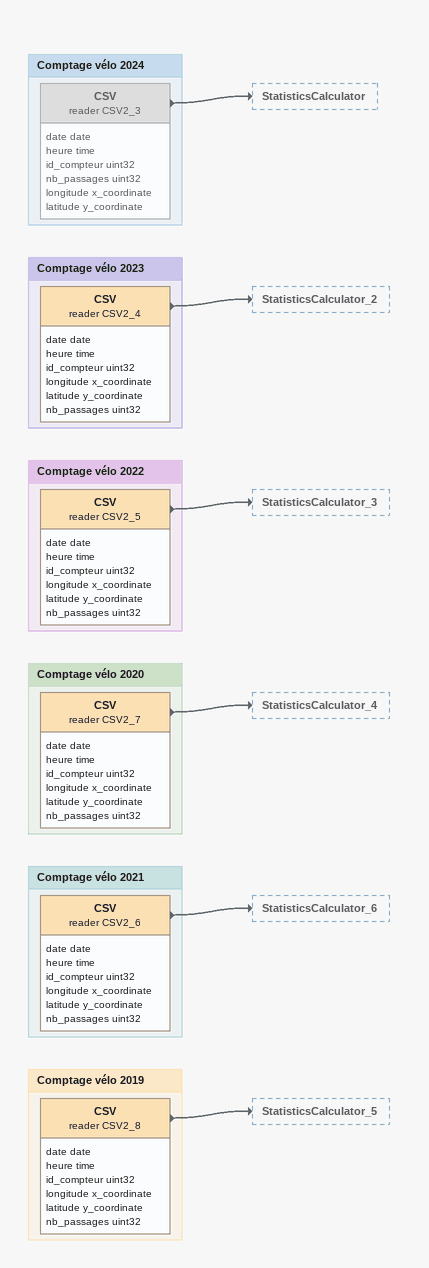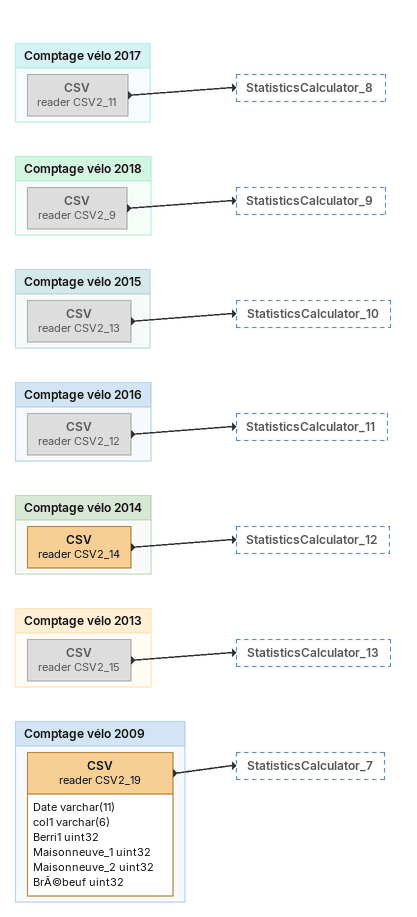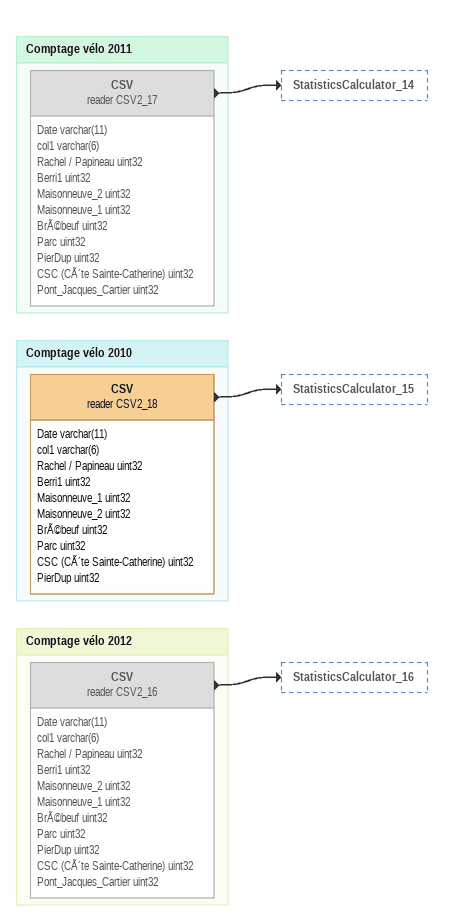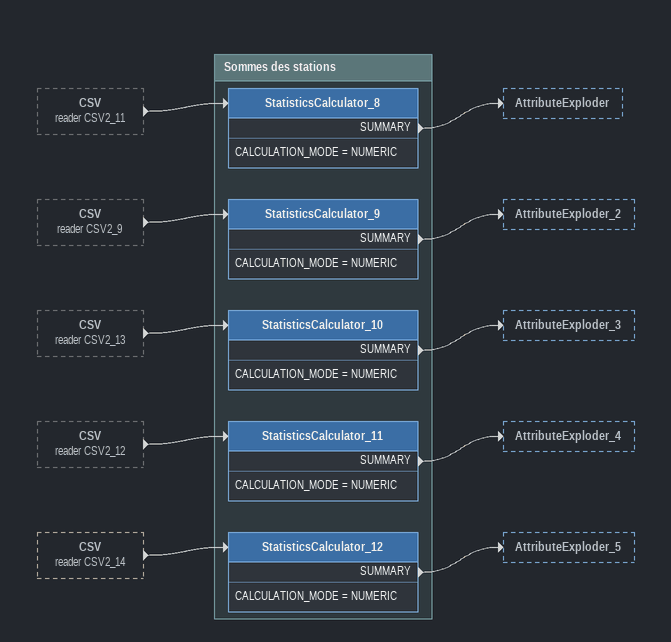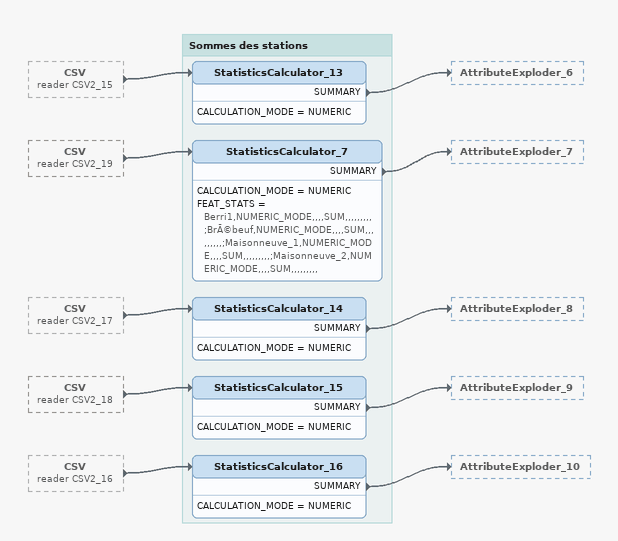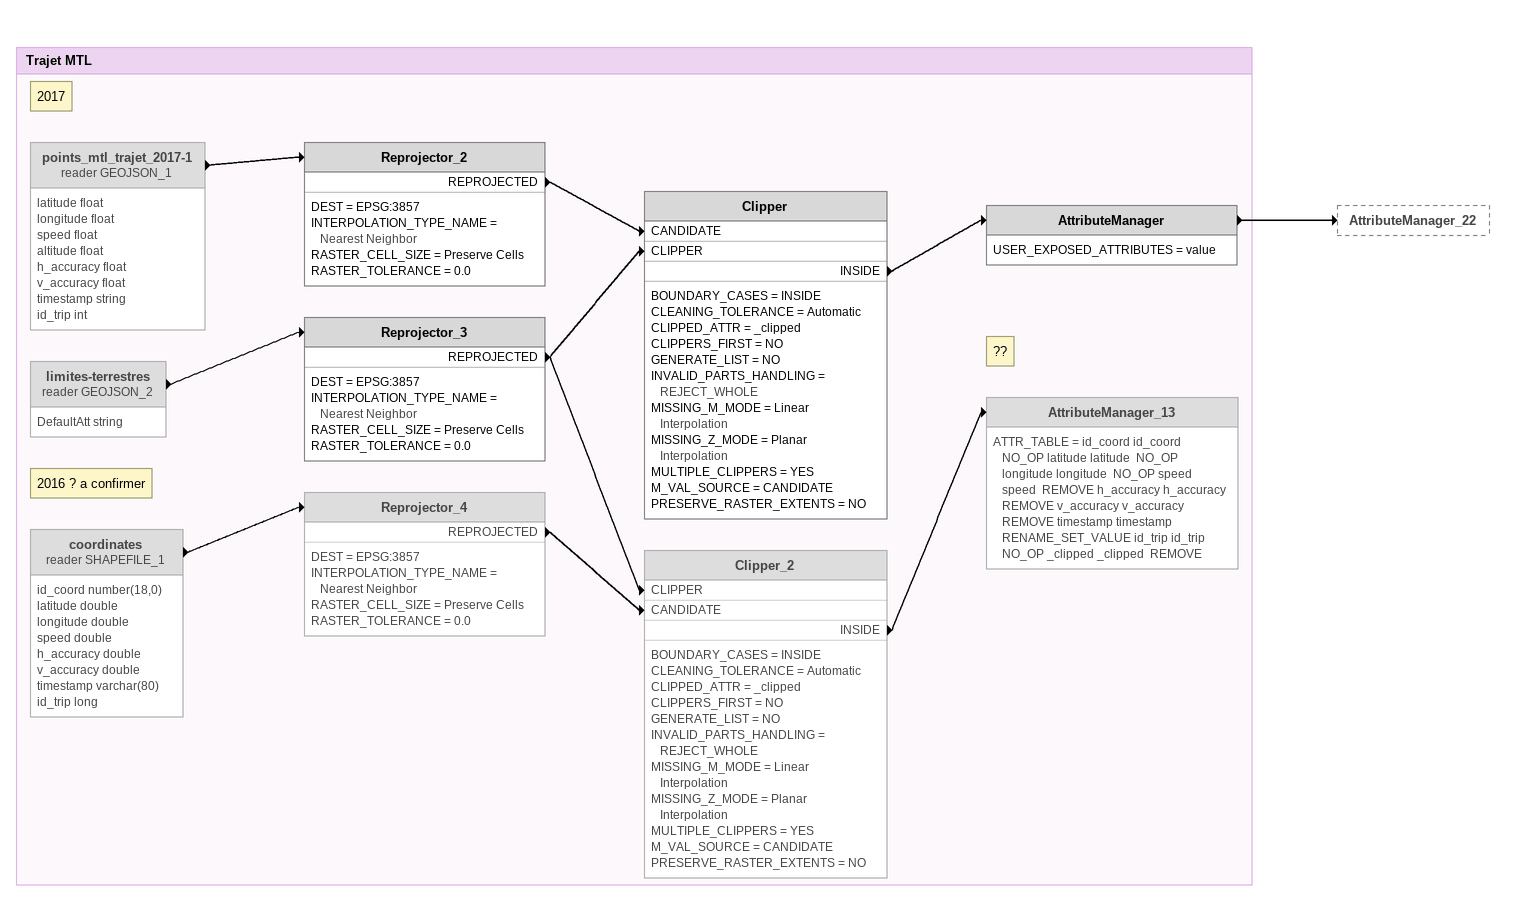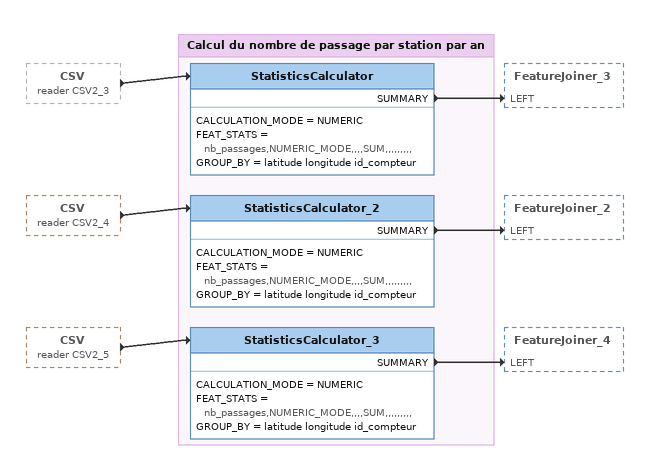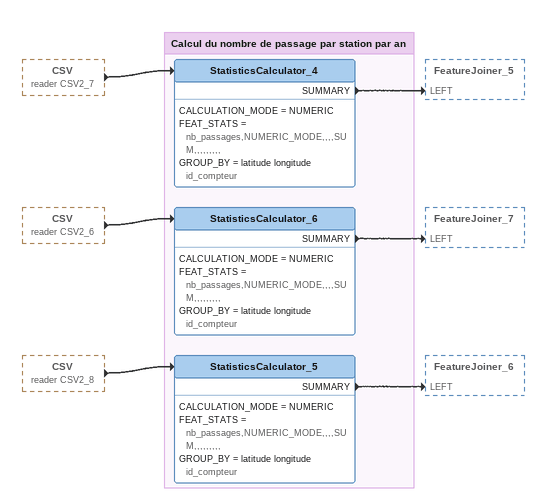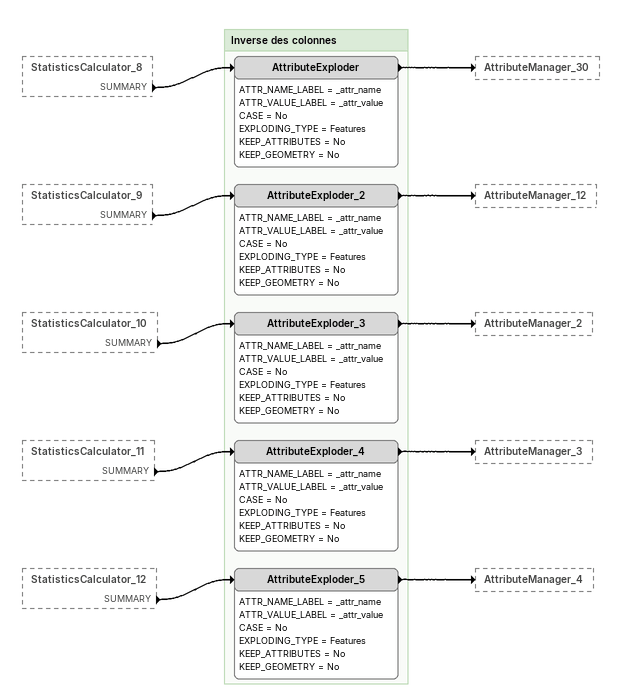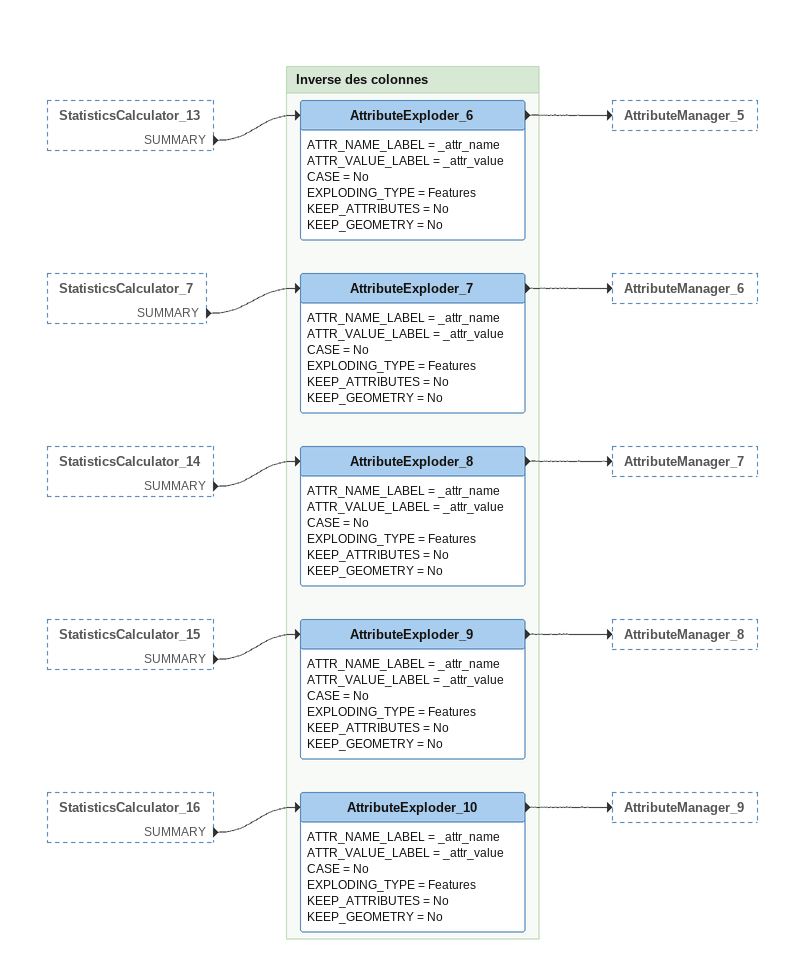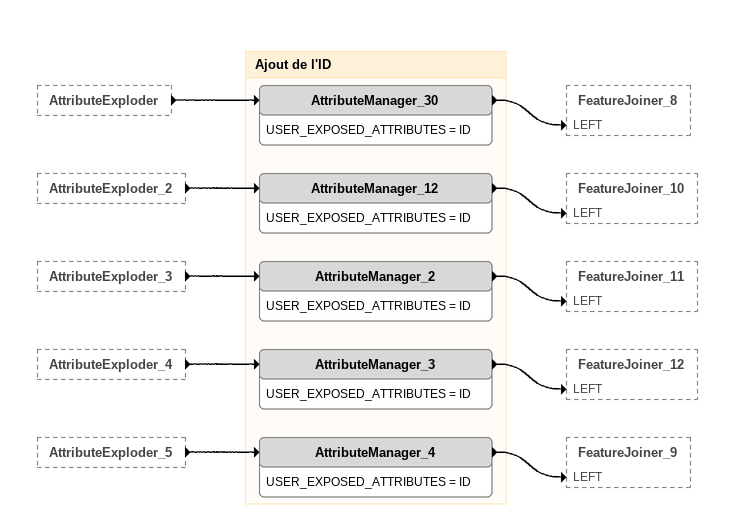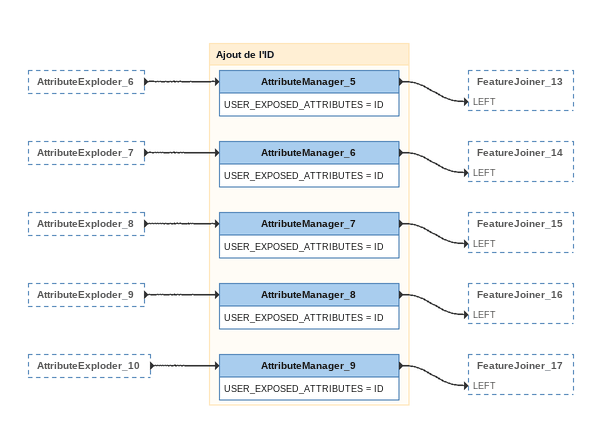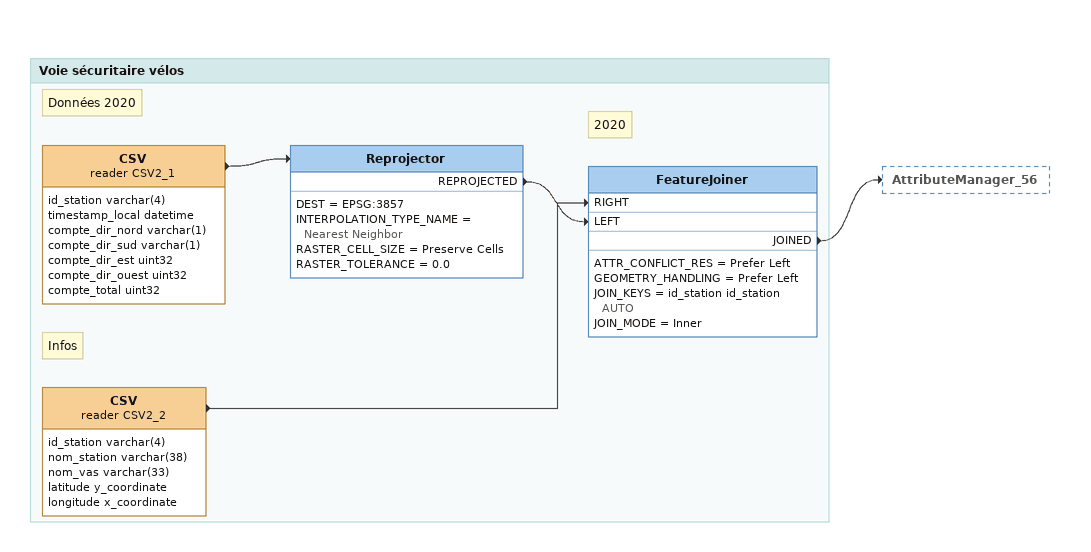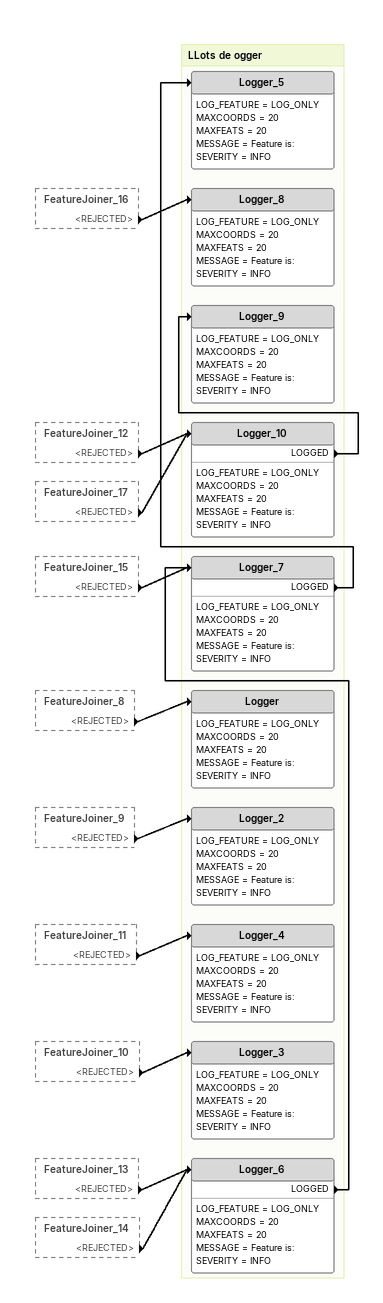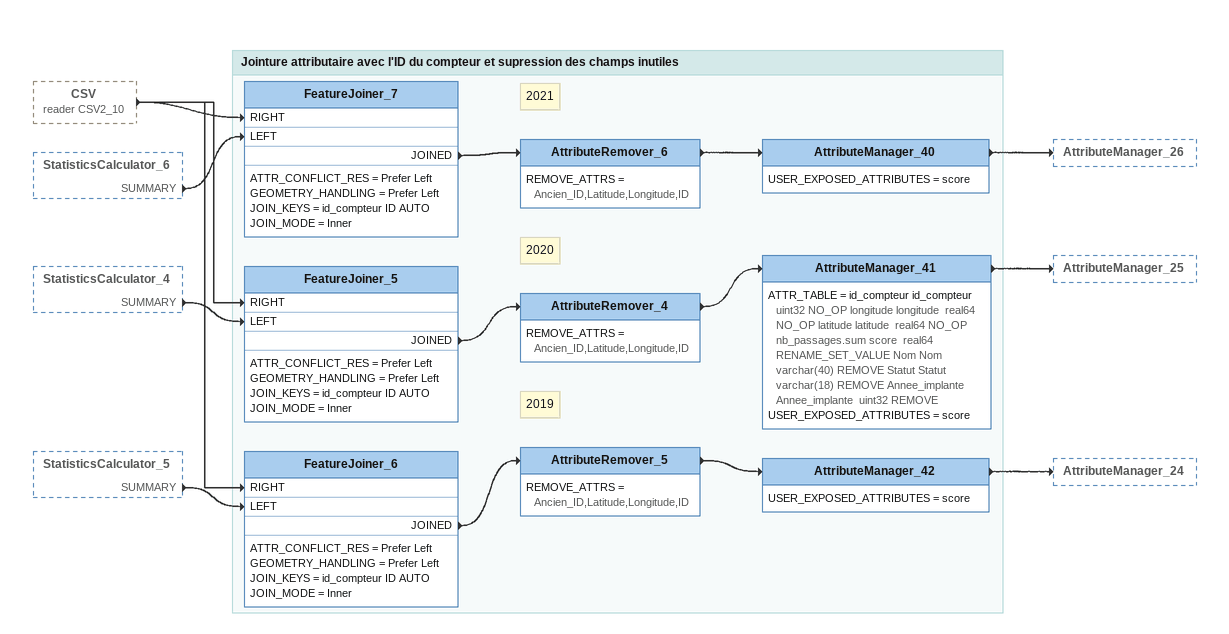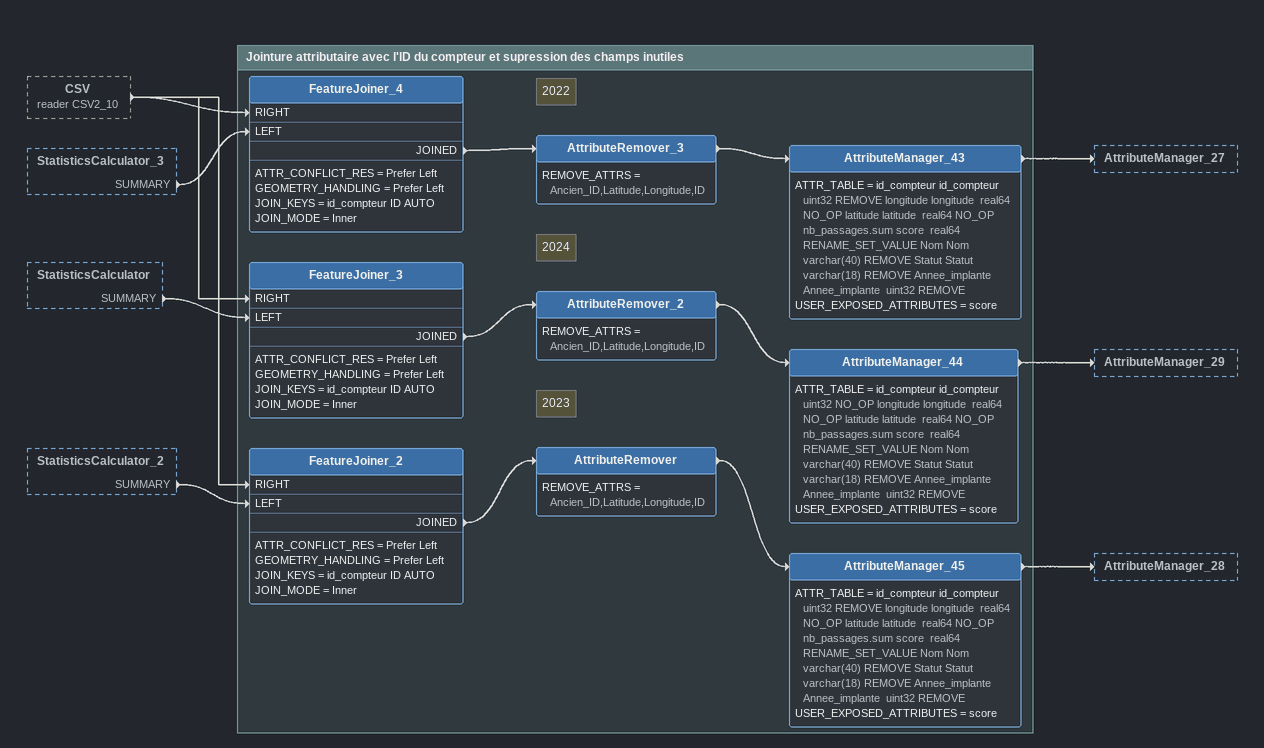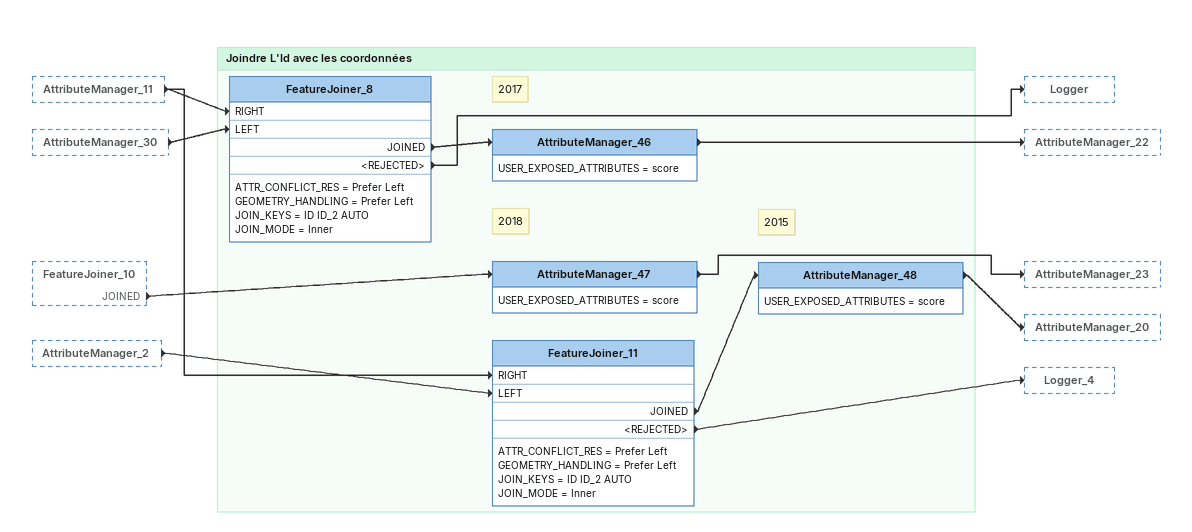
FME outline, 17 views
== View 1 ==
Bookmark: Comptage vélo 2024
CSV (reader CSV2_3) [off]
    attributes: date date, heure time, id_compteur uint32, nb_passages uint32, longitude x_coordinate, latitude y_coordinate
    -> StatisticsCalculator

Bookmark: Comptage vélo 2023
CSV (reader CSV2_4)
    attributes: date date, heure time, id_compteur uint32, longitude x_coordinate, latitude y_coordinate, nb_passages uint32
    -> StatisticsCalculator_2

Bookmark: Comptage vélo 2022
CSV (reader CSV2_5)
    attributes: date date, heure time, id_compteur uint32, longitude x_coordinate, latitude y_coordinate, nb_passages uint32
    -> StatisticsCalculator_3

Bookmark: Comptage vélo 2020
CSV (reader CSV2_7)
    attributes: date date, heure time, id_compteur uint32, longitude x_coordinate, latitude y_coordinate, nb_passages uint32
    -> StatisticsCalculator_4

Bookmark: Comptage vélo 2021
CSV (reader CSV2_6)
    attributes: date date, heure time, id_compteur uint32, longitude x_coordinate, latitude y_coordinate, nb_passages uint32
    -> StatisticsCalculator_6

Bookmark: Comptage vélo 2019
CSV (reader CSV2_8)
    attributes: date date, heure time, id_compteur uint32, longitude x_coordinate, latitude y_coordinate, nb_passages uint32
    -> StatisticsCalculator_5

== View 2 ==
Bookmark: Comptage vélo 2017
CSV (reader CSV2_11) [off]
    -> StatisticsCalculator_8

Bookmark: Comptage vélo 2018
CSV (reader CSV2_9) [off]
    -> StatisticsCalculator_9

Bookmark: Comptage vélo 2015
CSV (reader CSV2_13) [off]
    -> StatisticsCalculator_10

Bookmark: Comptage vélo 2016
CSV (reader CSV2_12) [off]
    -> StatisticsCalculator_11

Bookmark: Comptage vélo 2014
CSV (reader CSV2_14)
    -> StatisticsCalculator_12

Bookmark: Comptage vélo 2013
CSV (reader CSV2_15) [off]
    -> StatisticsCalculator_13

Bookmark: Comptage vélo 2009
CSV (reader CSV2_19)
    attributes: Date varchar(11), col1 varchar(6), Berri1 uint32, Maisonneuve_1 uint32, Maisonneuve_2 uint32, BrÃ©beuf uint32
    -> StatisticsCalculator_7

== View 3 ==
Bookmark: Comptage vélo 2011
CSV (reader CSV2_17) [off]
    attributes: Date varchar(11), col1 varchar(6), Rachel / Papineau uint32, Berri1 uint32, Maisonneuve_2 uint32, Maisonneuve_1 uint32, BrÃ©beuf uint32, Parc uint32, PierDup uint32, CSC (CÃ´te Sainte-Catherine) uint32, Pont_Jacques_Cartier uint32
    -> StatisticsCalculator_14

Bookmark: Comptage vélo 2010
CSV (reader CSV2_18)
    attributes: Date varchar(11), col1 varchar(6), Rachel / Papineau uint32, Berri1 uint32, Maisonneuve_1 uint32, Maisonneuve_2 uint32, BrÃ©beuf uint32, Parc uint32, CSC (CÃ´te Sainte-Catherine) uint32, PierDup uint32
    -> StatisticsCalculator_15

Bookmark: Comptage vélo 2012
CSV (reader CSV2_16) [off]
    attributes: Date varchar(11), col1 varchar(6), Rachel / Papineau uint32, Berri1 uint32, Maisonneuve_2 uint32, Maisonneuve_1 uint32, BrÃ©beuf uint32, Parc uint32, PierDup uint32, CSC (CÃ´te Sainte-Catherine) uint32, Pont_Jacques_Cartier uint32
    -> StatisticsCalculator_16

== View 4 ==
CSV (reader CSV2_11) [outside]
    -> StatisticsCalculator_8
CSV (reader CSV2_9) [outside]
    -> StatisticsCalculator_9
CSV (reader CSV2_13) [outside]
    -> StatisticsCalculator_10
CSV (reader CSV2_12) [outside]
    -> StatisticsCalculator_11
CSV (reader CSV2_14) [outside]
    -> StatisticsCalculator_12

Bookmark: Sommes des stations
StatisticsCalculator_8
    CALCULATION_MODE = NUMERIC
    SUMMARY -> AttributeExploder
StatisticsCalculator_9
    CALCULATION_MODE = NUMERIC
    SUMMARY -> AttributeExploder_2
StatisticsCalculator_10
    CALCULATION_MODE = NUMERIC
    SUMMARY -> AttributeExploder_3
StatisticsCalculator_11
    CALCULATION_MODE = NUMERIC
    SUMMARY -> AttributeExploder_4
StatisticsCalculator_12
    CALCULATION_MODE = NUMERIC
    SUMMARY -> AttributeExploder_5

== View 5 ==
CSV (reader CSV2_15) [outside]
    -> StatisticsCalculator_13
CSV (reader CSV2_19) [outside]
    -> StatisticsCalculator_7
CSV (reader CSV2_17) [outside]
    -> StatisticsCalculator_14
CSV (reader CSV2_18) [outside]
    -> StatisticsCalculator_15
CSV (reader CSV2_16) [outside]
    -> StatisticsCalculator_16

Bookmark: Sommes des stations
StatisticsCalculator_13
    CALCULATION_MODE = NUMERIC
    SUMMARY -> AttributeExploder_6
StatisticsCalculator_7
    CALCULATION_MODE = NUMERIC
    FEAT_STATS = Berri1,NUMERIC_MODE,,,,SUM,,,,,,,,,;BrÃ©beuf,NUMERIC_MODE,,,,SUM,,,,,,,,,;Maisonneuve_1,NUMERIC_MODE,,,,SUM,,,,,,,,,;Maisonneuve_2,NUMERIC_MODE,,,,SUM,,,,,,,,,
    SUMMARY -> AttributeExploder_7
StatisticsCalculator_14
    CALCULATION_MODE = NUMERIC
    SUMMARY -> AttributeExploder_8
StatisticsCalculator_15
    CALCULATION_MODE = NUMERIC
    SUMMARY -> AttributeExploder_9
StatisticsCalculator_16
    CALCULATION_MODE = NUMERIC
    SUMMARY -> AttributeExploder_10

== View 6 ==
Bookmark: Trajet MTL
Note: 2016 ? a confirmer
coordinates (reader SHAPEFILE_1) [off]
    attributes: id_coord number(18,0), latitude double, longitude double, speed double, h_accuracy double, v_accuracy double, timestamp varchar(80), id_trip long
    -> Reprojector_4
Reprojector_4 [off]
    DEST = EPSG:3857
    INTERPOLATION_TYPE_NAME = Nearest Neighbor
    RASTER_CELL_SIZE = Preserve Cells
    RASTER_TOLERANCE = 0.0
    REPROJECTED -> Clipper_2 [CANDIDATE]
Note: 2017
points_mtl_trajet_2017-1 (reader GEOJSON_1) [off]
    attributes: latitude float, longitude float, speed float, altitude float, h_accuracy float, v_accuracy float, timestamp string, id_trip int
    -> Reprojector_2
Reprojector_2
    DEST = EPSG:3857
    INTERPOLATION_TYPE_NAME = Nearest Neighbor
    RASTER_CELL_SIZE = Preserve Cells
    RASTER_TOLERANCE = 0.0
    REPROJECTED -> Clipper [CANDIDATE]
limites-terrestres (reader GEOJSON_2) [off]
    attributes: DefaultAtt string
    -> Reprojector_3
Reprojector_3
    DEST = EPSG:3857
    INTERPOLATION_TYPE_NAME = Nearest Neighbor
    RASTER_CELL_SIZE = Preserve Cells
    RASTER_TOLERANCE = 0.0
    REPROJECTED -> Clipper [CLIPPER]
    REPROJECTED -> Clipper_2 [CLIPPER]
Clipper
    BOUNDARY_CASES = INSIDE
    CLEANING_TOLERANCE = Automatic
    CLIPPED_ATTR = _clipped
    CLIPPERS_FIRST = NO
    GENERATE_LIST = NO
    INVALID_PARTS_HANDLING = REJECT_WHOLE
    MISSING_M_MODE = Linear Interpolation
    MISSING_Z_MODE = Planar Interpolation
    MULTIPLE_CLIPPERS = YES
    M_VAL_SOURCE = CANDIDATE
    PRESERVE_RASTER_EXTENTS = NO
    INSIDE -> AttributeManager
AttributeManager
    USER_EXPOSED_ATTRIBUTES = value
    -> AttributeManager_22
Clipper_2 [off]
    BOUNDARY_CASES = INSIDE
    CLEANING_TOLERANCE = Automatic
    CLIPPED_ATTR = _clipped
    CLIPPERS_FIRST = NO
    GENERATE_LIST = NO
    INVALID_PARTS_HANDLING = REJECT_WHOLE
    MISSING_M_MODE = Linear Interpolation
    MISSING_Z_MODE = Planar Interpolation
    MULTIPLE_CLIPPERS = YES
    M_VAL_SOURCE = CANDIDATE
    PRESERVE_RASTER_EXTENTS = NO
    INSIDE -> AttributeManager_13
Note: ??
AttributeManager_13 [off]
    ATTR_TABLE = id_coord id_coord  NO_OP latitude latitude  NO_OP longitude longitude  NO_OP speed speed  REMOVE h_accuracy h_accuracy  REMOVE v_accuracy v_accuracy  REMOVE timestamp timestamp  RENAME_SET_VALUE id_trip id_trip  NO_OP _clipped _clipped  REMOVE

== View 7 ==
CSV (reader CSV2_3) [outside]
    -> StatisticsCalculator
CSV (reader CSV2_4) [outside]
    -> StatisticsCalculator_2
CSV (reader CSV2_5) [outside]
    -> StatisticsCalculator_3

Bookmark: Calcul du nombre de passage par station par an
StatisticsCalculator
    CALCULATION_MODE = NUMERIC
    FEAT_STATS = nb_passages,NUMERIC_MODE,,,,SUM,,,,,,,,,
    GROUP_BY = latitude longitude id_compteur
    SUMMARY -> FeatureJoiner_3 [LEFT]
StatisticsCalculator_2
    CALCULATION_MODE = NUMERIC
    FEAT_STATS = nb_passages,NUMERIC_MODE,,,,SUM,,,,,,,,,
    GROUP_BY = latitude longitude id_compteur
    SUMMARY -> FeatureJoiner_2 [LEFT]
StatisticsCalculator_3
    CALCULATION_MODE = NUMERIC
    FEAT_STATS = nb_passages,NUMERIC_MODE,,,,SUM,,,,,,,,,
    GROUP_BY = latitude longitude id_compteur
    SUMMARY -> FeatureJoiner_4 [LEFT]

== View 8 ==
CSV (reader CSV2_7) [outside]
    -> StatisticsCalculator_4
CSV (reader CSV2_6) [outside]
    -> StatisticsCalculator_6
CSV (reader CSV2_8) [outside]
    -> StatisticsCalculator_5

Bookmark: Calcul du nombre de passage par station par an
StatisticsCalculator_4
    CALCULATION_MODE = NUMERIC
    FEAT_STATS = nb_passages,NUMERIC_MODE,,,,SUM,,,,,,,,,
    GROUP_BY = latitude longitude id_compteur
    SUMMARY -> FeatureJoiner_5 [LEFT]
StatisticsCalculator_6
    CALCULATION_MODE = NUMERIC
    FEAT_STATS = nb_passages,NUMERIC_MODE,,,,SUM,,,,,,,,,
    GROUP_BY = latitude longitude id_compteur
    SUMMARY -> FeatureJoiner_7 [LEFT]
StatisticsCalculator_5
    CALCULATION_MODE = NUMERIC
    FEAT_STATS = nb_passages,NUMERIC_MODE,,,,SUM,,,,,,,,,
    GROUP_BY = latitude longitude id_compteur
    SUMMARY -> FeatureJoiner_6 [LEFT]

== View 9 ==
StatisticsCalculator_8 [outside]
    SUMMARY -> AttributeExploder
StatisticsCalculator_9 [outside]
    SUMMARY -> AttributeExploder_2
StatisticsCalculator_10 [outside]
    SUMMARY -> AttributeExploder_3
StatisticsCalculator_11 [outside]
    SUMMARY -> AttributeExploder_4
StatisticsCalculator_12 [outside]
    SUMMARY -> AttributeExploder_5

Bookmark: Inverse des colonnes
AttributeExploder
    ATTR_NAME_LABEL = _attr_name
    ATTR_VALUE_LABEL = _attr_value
    CASE = No
    EXPLODING_TYPE = Features
    KEEP_ATTRIBUTES = No
    KEEP_GEOMETRY = No
    -> AttributeManager_30
AttributeExploder_2
    ATTR_NAME_LABEL = _attr_name
    ATTR_VALUE_LABEL = _attr_value
    CASE = No
    EXPLODING_TYPE = Features
    KEEP_ATTRIBUTES = No
    KEEP_GEOMETRY = No
    -> AttributeManager_12
AttributeExploder_3
    ATTR_NAME_LABEL = _attr_name
    ATTR_VALUE_LABEL = _attr_value
    CASE = No
    EXPLODING_TYPE = Features
    KEEP_ATTRIBUTES = No
    KEEP_GEOMETRY = No
    -> AttributeManager_2
AttributeExploder_4
    ATTR_NAME_LABEL = _attr_name
    ATTR_VALUE_LABEL = _attr_value
    CASE = No
    EXPLODING_TYPE = Features
    KEEP_ATTRIBUTES = No
    KEEP_GEOMETRY = No
    -> AttributeManager_3
AttributeExploder_5
    ATTR_NAME_LABEL = _attr_name
    ATTR_VALUE_LABEL = _attr_value
    CASE = No
    EXPLODING_TYPE = Features
    KEEP_ATTRIBUTES = No
    KEEP_GEOMETRY = No
    -> AttributeManager_4

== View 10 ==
StatisticsCalculator_13 [outside]
    SUMMARY -> AttributeExploder_6
StatisticsCalculator_7 [outside]
    SUMMARY -> AttributeExploder_7
StatisticsCalculator_14 [outside]
    SUMMARY -> AttributeExploder_8
StatisticsCalculator_15 [outside]
    SUMMARY -> AttributeExploder_9
StatisticsCalculator_16 [outside]
    SUMMARY -> AttributeExploder_10

Bookmark: Inverse des colonnes
AttributeExploder_6
    ATTR_NAME_LABEL = _attr_name
    ATTR_VALUE_LABEL = _attr_value
    CASE = No
    EXPLODING_TYPE = Features
    KEEP_ATTRIBUTES = No
    KEEP_GEOMETRY = No
    -> AttributeManager_5
AttributeExploder_7
    ATTR_NAME_LABEL = _attr_name
    ATTR_VALUE_LABEL = _attr_value
    CASE = No
    EXPLODING_TYPE = Features
    KEEP_ATTRIBUTES = No
    KEEP_GEOMETRY = No
    -> AttributeManager_6
AttributeExploder_8
    ATTR_NAME_LABEL = _attr_name
    ATTR_VALUE_LABEL = _attr_value
    CASE = No
    EXPLODING_TYPE = Features
    KEEP_ATTRIBUTES = No
    KEEP_GEOMETRY = No
    -> AttributeManager_7
AttributeExploder_9
    ATTR_NAME_LABEL = _attr_name
    ATTR_VALUE_LABEL = _attr_value
    CASE = No
    EXPLODING_TYPE = Features
    KEEP_ATTRIBUTES = No
    KEEP_GEOMETRY = No
    -> AttributeManager_8
AttributeExploder_10
    ATTR_NAME_LABEL = _attr_name
    ATTR_VALUE_LABEL = _attr_value
    CASE = No
    EXPLODING_TYPE = Features
    KEEP_ATTRIBUTES = No
    KEEP_GEOMETRY = No
    -> AttributeManager_9

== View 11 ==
AttributeExploder [outside]
    -> AttributeManager_30
AttributeExploder_2 [outside]
    -> AttributeManager_12
AttributeExploder_3 [outside]
    -> AttributeManager_2
AttributeExploder_4 [outside]
    -> AttributeManager_3
AttributeExploder_5 [outside]
    -> AttributeManager_4

Bookmark: Ajout de l'ID
AttributeManager_30
    USER_EXPOSED_ATTRIBUTES = ID
    -> FeatureJoiner_8 [LEFT]
AttributeManager_12
    USER_EXPOSED_ATTRIBUTES = ID
    -> FeatureJoiner_10 [LEFT]
AttributeManager_2
    USER_EXPOSED_ATTRIBUTES = ID
    -> FeatureJoiner_11 [LEFT]
AttributeManager_3
    USER_EXPOSED_ATTRIBUTES = ID
    -> FeatureJoiner_12 [LEFT]
AttributeManager_4
    USER_EXPOSED_ATTRIBUTES = ID
    -> FeatureJoiner_9 [LEFT]

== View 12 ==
AttributeExploder_6 [outside]
    -> AttributeManager_5
AttributeExploder_7 [outside]
    -> AttributeManager_6
AttributeExploder_8 [outside]
    -> AttributeManager_7
AttributeExploder_9 [outside]
    -> AttributeManager_8
AttributeExploder_10 [outside]
    -> AttributeManager_9

Bookmark: Ajout de l'ID
AttributeManager_5
    USER_EXPOSED_ATTRIBUTES = ID
    -> FeatureJoiner_13 [LEFT]
AttributeManager_6
    USER_EXPOSED_ATTRIBUTES = ID
    -> FeatureJoiner_14 [LEFT]
AttributeManager_7
    USER_EXPOSED_ATTRIBUTES = ID
    -> FeatureJoiner_15 [LEFT]
AttributeManager_8
    USER_EXPOSED_ATTRIBUTES = ID
    -> FeatureJoiner_16 [LEFT]
AttributeManager_9
    USER_EXPOSED_ATTRIBUTES = ID
    -> FeatureJoiner_17 [LEFT]

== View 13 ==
Bookmark: Voie sécuritaire vélos
Note: Données 2020
CSV (reader CSV2_1)
    attributes: id_station varchar(4), timestamp_local datetime, compte_dir_nord varchar(1), compte_dir_sud varchar(1), compte_dir_est uint32, compte_dir_ouest uint32, compte_total uint32
    -> Reprojector
Reprojector
    DEST = EPSG:3857
    INTERPOLATION_TYPE_NAME = Nearest Neighbor
    RASTER_CELL_SIZE = Preserve Cells
    RASTER_TOLERANCE = 0.0
    REPROJECTED -> FeatureJoiner [LEFT]
Note: Infos
CSV (reader CSV2_2)
    attributes: id_station varchar(4), nom_station varchar(38), nom_vas varchar(33), latitude y_coordinate, longitude x_coordinate
    -> FeatureJoiner [RIGHT]
Note: 2020
FeatureJoiner
    ATTR_CONFLICT_RES = Prefer Left
    GEOMETRY_HANDLING = Prefer Left
    JOIN_KEYS = id_station id_station AUTO
    JOIN_MODE = Inner
    JOINED -> AttributeManager_56

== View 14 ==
FeatureJoiner_16 [outside]
    <REJECTED> -> Logger_8
FeatureJoiner_12 [outside]
    <REJECTED> -> Logger_10
FeatureJoiner_17 [outside]
    <REJECTED> -> Logger_10
FeatureJoiner_15 [outside]
    <REJECTED> -> Logger_7
FeatureJoiner_8 [outside]
    <REJECTED> -> Logger
FeatureJoiner_9 [outside]
    <REJECTED> -> Logger_2
FeatureJoiner_11 [outside]
    <REJECTED> -> Logger_4
FeatureJoiner_10 [outside]
    <REJECTED> -> Logger_3
FeatureJoiner_13 [outside]
    <REJECTED> -> Logger_6
FeatureJoiner_14 [outside]
    <REJECTED> -> Logger_6

Bookmark: LLots de ogger
Logger
    LOG_FEATURE = LOG_ONLY
    MAXCOORDS = 20
    MAXFEATS = 20
    MESSAGE = Feature is:
    SEVERITY = INFO
Logger_3
    LOG_FEATURE = LOG_ONLY
    MAXCOORDS = 20
    MAXFEATS = 20
    MESSAGE = Feature is:
    SEVERITY = INFO
Logger_4
    LOG_FEATURE = LOG_ONLY
    MAXCOORDS = 20
    MAXFEATS = 20
    MESSAGE = Feature is:
    SEVERITY = INFO
Logger_2
    LOG_FEATURE = LOG_ONLY
    MAXCOORDS = 20
    MAXFEATS = 20
    MESSAGE = Feature is:
    SEVERITY = INFO
Logger_6
    LOG_FEATURE = LOG_ONLY
    MAXCOORDS = 20
    MAXFEATS = 20
    MESSAGE = Feature is:
    SEVERITY = INFO
    LOGGED -> Logger_7
Logger_7
    LOG_FEATURE = LOG_ONLY
    MAXCOORDS = 20
    MAXFEATS = 20
    MESSAGE = Feature is:
    SEVERITY = INFO
    LOGGED -> Logger_5
Logger_5
    LOG_FEATURE = LOG_ONLY
    MAXCOORDS = 20
    MAXFEATS = 20
    MESSAGE = Feature is:
    SEVERITY = INFO
Logger_8
    LOG_FEATURE = LOG_ONLY
    MAXCOORDS = 20
    MAXFEATS = 20
    MESSAGE = Feature is:
    SEVERITY = INFO
Logger_10
    LOG_FEATURE = LOG_ONLY
    MAXCOORDS = 20
    MAXFEATS = 20
    MESSAGE = Feature is:
    SEVERITY = INFO
    LOGGED -> Logger_9
Logger_9
    LOG_FEATURE = LOG_ONLY
    MAXCOORDS = 20
    MAXFEATS = 20
    MESSAGE = Feature is:
    SEVERITY = INFO

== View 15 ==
CSV (reader CSV2_10) [outside]
    -> FeatureJoiner_5 [RIGHT]
    -> FeatureJoiner_6 [RIGHT]
    -> FeatureJoiner_7 [RIGHT]
StatisticsCalculator_6 [outside]
    SUMMARY -> FeatureJoiner_7 [LEFT]
StatisticsCalculator_4 [outside]
    SUMMARY -> FeatureJoiner_5 [LEFT]
StatisticsCalculator_5 [outside]
    SUMMARY -> FeatureJoiner_6 [LEFT]

Bookmark: Jointure attributaire avec l'ID du compteur et supression des champs inutiles
FeatureJoiner_7
    ATTR_CONFLICT_RES = Prefer Left
    GEOMETRY_HANDLING = Prefer Left
    JOIN_KEYS = id_compteur ID AUTO
    JOIN_MODE = Inner
    JOINED -> AttributeRemover_6
Note: 2021
AttributeRemover_6
    REMOVE_ATTRS = Ancien_ID,Latitude,Longitude,ID
    -> AttributeManager_40
AttributeManager_40
    USER_EXPOSED_ATTRIBUTES = score
    -> AttributeManager_26
FeatureJoiner_5
    ATTR_CONFLICT_RES = Prefer Left
    GEOMETRY_HANDLING = Prefer Left
    JOIN_KEYS = id_compteur ID AUTO
    JOIN_MODE = Inner
    JOINED -> AttributeRemover_4
Note: 2020
AttributeRemover_4
    REMOVE_ATTRS = Ancien_ID,Latitude,Longitude,ID
    -> AttributeManager_41
AttributeManager_41
    ATTR_TABLE = id_compteur id_compteur  uint32 NO_OP longitude longitude  real64 NO_OP latitude latitude  real64 NO_OP nb_passages.sum score  real64 RENAME_SET_VALUE Nom Nom  varchar(40) REMOVE Statut Statut  varchar(18) REMOVE Annee_implante Annee_implante  uint32 REMOVE
    USER_EXPOSED_ATTRIBUTES = score
    -> AttributeManager_25
FeatureJoiner_6
    ATTR_CONFLICT_RES = Prefer Left
    GEOMETRY_HANDLING = Prefer Left
    JOIN_KEYS = id_compteur ID AUTO
    JOIN_MODE = Inner
    JOINED -> AttributeRemover_5
Note: 2019
AttributeRemover_5
    REMOVE_ATTRS = Ancien_ID,Latitude,Longitude,ID
    -> AttributeManager_42
AttributeManager_42
    USER_EXPOSED_ATTRIBUTES = score
    -> AttributeManager_24

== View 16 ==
CSV (reader CSV2_10) [outside]
    -> FeatureJoiner_2 [RIGHT]
    -> FeatureJoiner_3 [RIGHT]
    -> FeatureJoiner_4 [RIGHT]
StatisticsCalculator_3 [outside]
    SUMMARY -> FeatureJoiner_4 [LEFT]
StatisticsCalculator [outside]
    SUMMARY -> FeatureJoiner_3 [LEFT]
StatisticsCalculator_2 [outside]
    SUMMARY -> FeatureJoiner_2 [LEFT]

Bookmark: Jointure attributaire avec l'ID du compteur et supression des champs inutiles
FeatureJoiner_4
    ATTR_CONFLICT_RES = Prefer Left
    GEOMETRY_HANDLING = Prefer Left
    JOIN_KEYS = id_compteur ID AUTO
    JOIN_MODE = Inner
    JOINED -> AttributeRemover_3
Note: 2022
AttributeRemover_3
    REMOVE_ATTRS = Ancien_ID,Latitude,Longitude,ID
    -> AttributeManager_43
AttributeManager_43
    ATTR_TABLE = id_compteur id_compteur  uint32 REMOVE longitude longitude  real64 NO_OP latitude latitude  real64 NO_OP nb_passages.sum score  real64 RENAME_SET_VALUE Nom Nom  varchar(40) REMOVE Statut Statut  varchar(18) REMOVE Annee_implante Annee_implante  uint32 REMOVE
    USER_EXPOSED_ATTRIBUTES = score
    -> AttributeManager_27
FeatureJoiner_3
    ATTR_CONFLICT_RES = Prefer Left
    GEOMETRY_HANDLING = Prefer Left
    JOIN_KEYS = id_compteur ID AUTO
    JOIN_MODE = Inner
    JOINED -> AttributeRemover_2
Note: 2024
AttributeRemover_2
    REMOVE_ATTRS = Ancien_ID,Latitude,Longitude,ID
    -> AttributeManager_44
AttributeManager_44
    ATTR_TABLE = id_compteur id_compteur  uint32 NO_OP longitude longitude  real64 NO_OP latitude latitude  real64 NO_OP nb_passages.sum score  real64 RENAME_SET_VALUE Nom Nom  varchar(40) REMOVE Statut Statut  varchar(18) REMOVE Annee_implante Annee_implante  uint32 REMOVE
    USER_EXPOSED_ATTRIBUTES = score
    -> AttributeManager_29
FeatureJoiner_2
    ATTR_CONFLICT_RES = Prefer Left
    GEOMETRY_HANDLING = Prefer Left
    JOIN_KEYS = id_compteur ID AUTO
    JOIN_MODE = Inner
    JOINED -> AttributeRemover
Note: 2023
AttributeRemover
    REMOVE_ATTRS = Ancien_ID,Latitude,Longitude,ID
    -> AttributeManager_45
AttributeManager_45
    ATTR_TABLE = id_compteur id_compteur  uint32 REMOVE longitude longitude  real64 NO_OP latitude latitude  real64 NO_OP nb_passages.sum score  real64 RENAME_SET_VALUE Nom Nom  varchar(40) REMOVE Statut Statut  varchar(18) REMOVE Annee_implante Annee_implante  uint32 REMOVE
    USER_EXPOSED_ATTRIBUTES = score
    -> AttributeManager_28

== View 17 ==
AttributeManager_11 [outside]
    -> FeatureJoiner_8 [RIGHT]
    -> FeatureJoiner_11 [RIGHT]
AttributeManager_30 [outside]
    -> FeatureJoiner_8 [LEFT]
FeatureJoiner_10 [outside]
    JOINED -> AttributeManager_47
AttributeManager_2 [outside]
    -> FeatureJoiner_11 [LEFT]

Bookmark: Joindre L'Id avec les coordonnées
Note: 2017
FeatureJoiner_8
    ATTR_CONFLICT_RES = Prefer Left
    GEOMETRY_HANDLING = Prefer Left
    JOIN_KEYS = ID ID_2 AUTO
    JOIN_MODE = Inner
    JOINED -> AttributeManager_46
    <REJECTED> -> Logger
AttributeManager_46
    USER_EXPOSED_ATTRIBUTES = score
    -> AttributeManager_22
Note: 2018
AttributeManager_47
    USER_EXPOSED_ATTRIBUTES = score
    -> AttributeManager_23
Note: 2015
FeatureJoiner_11
    ATTR_CONFLICT_RES = Prefer Left
    GEOMETRY_HANDLING = Prefer Left
    JOIN_KEYS = ID ID_2 AUTO
    JOIN_MODE = Inner
    JOINED -> AttributeManager_48
    <REJECTED> -> Logger_4
AttributeManager_48
    USER_EXPOSED_ATTRIBUTES = score
    -> AttributeManager_20
